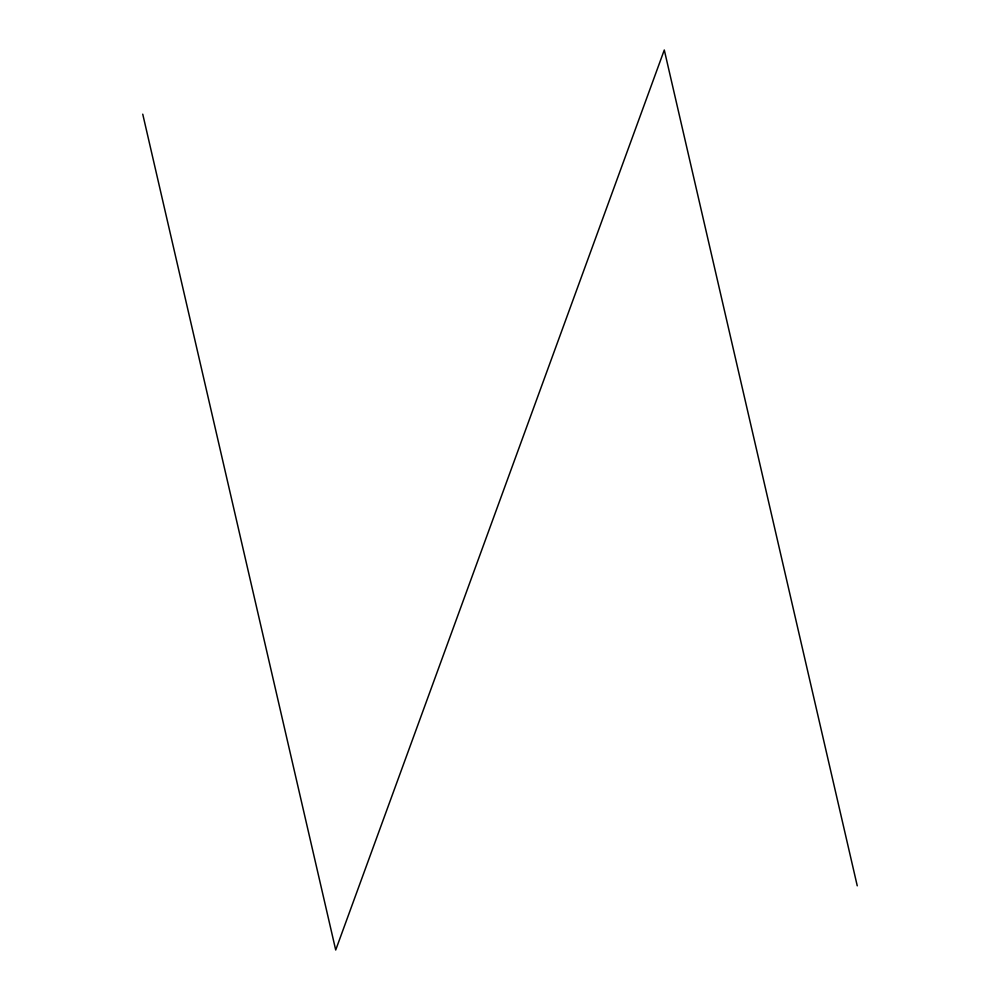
<?xml version="1.0" encoding="UTF-8"?>
<svg xmlns="http://www.w3.org/2000/svg" width="1000" height="1000" viewBox="0 0 1000 1000"><rect width="100%" height="100%" fill="white"/><g stroke="black" fill="none" stroke-linecap="round" stroke-linejoin="round"><path stroke-width="1.5" d="M857.25 885.825L664.287 50L335.712 950L142.75 114.175"/></g></svg>
